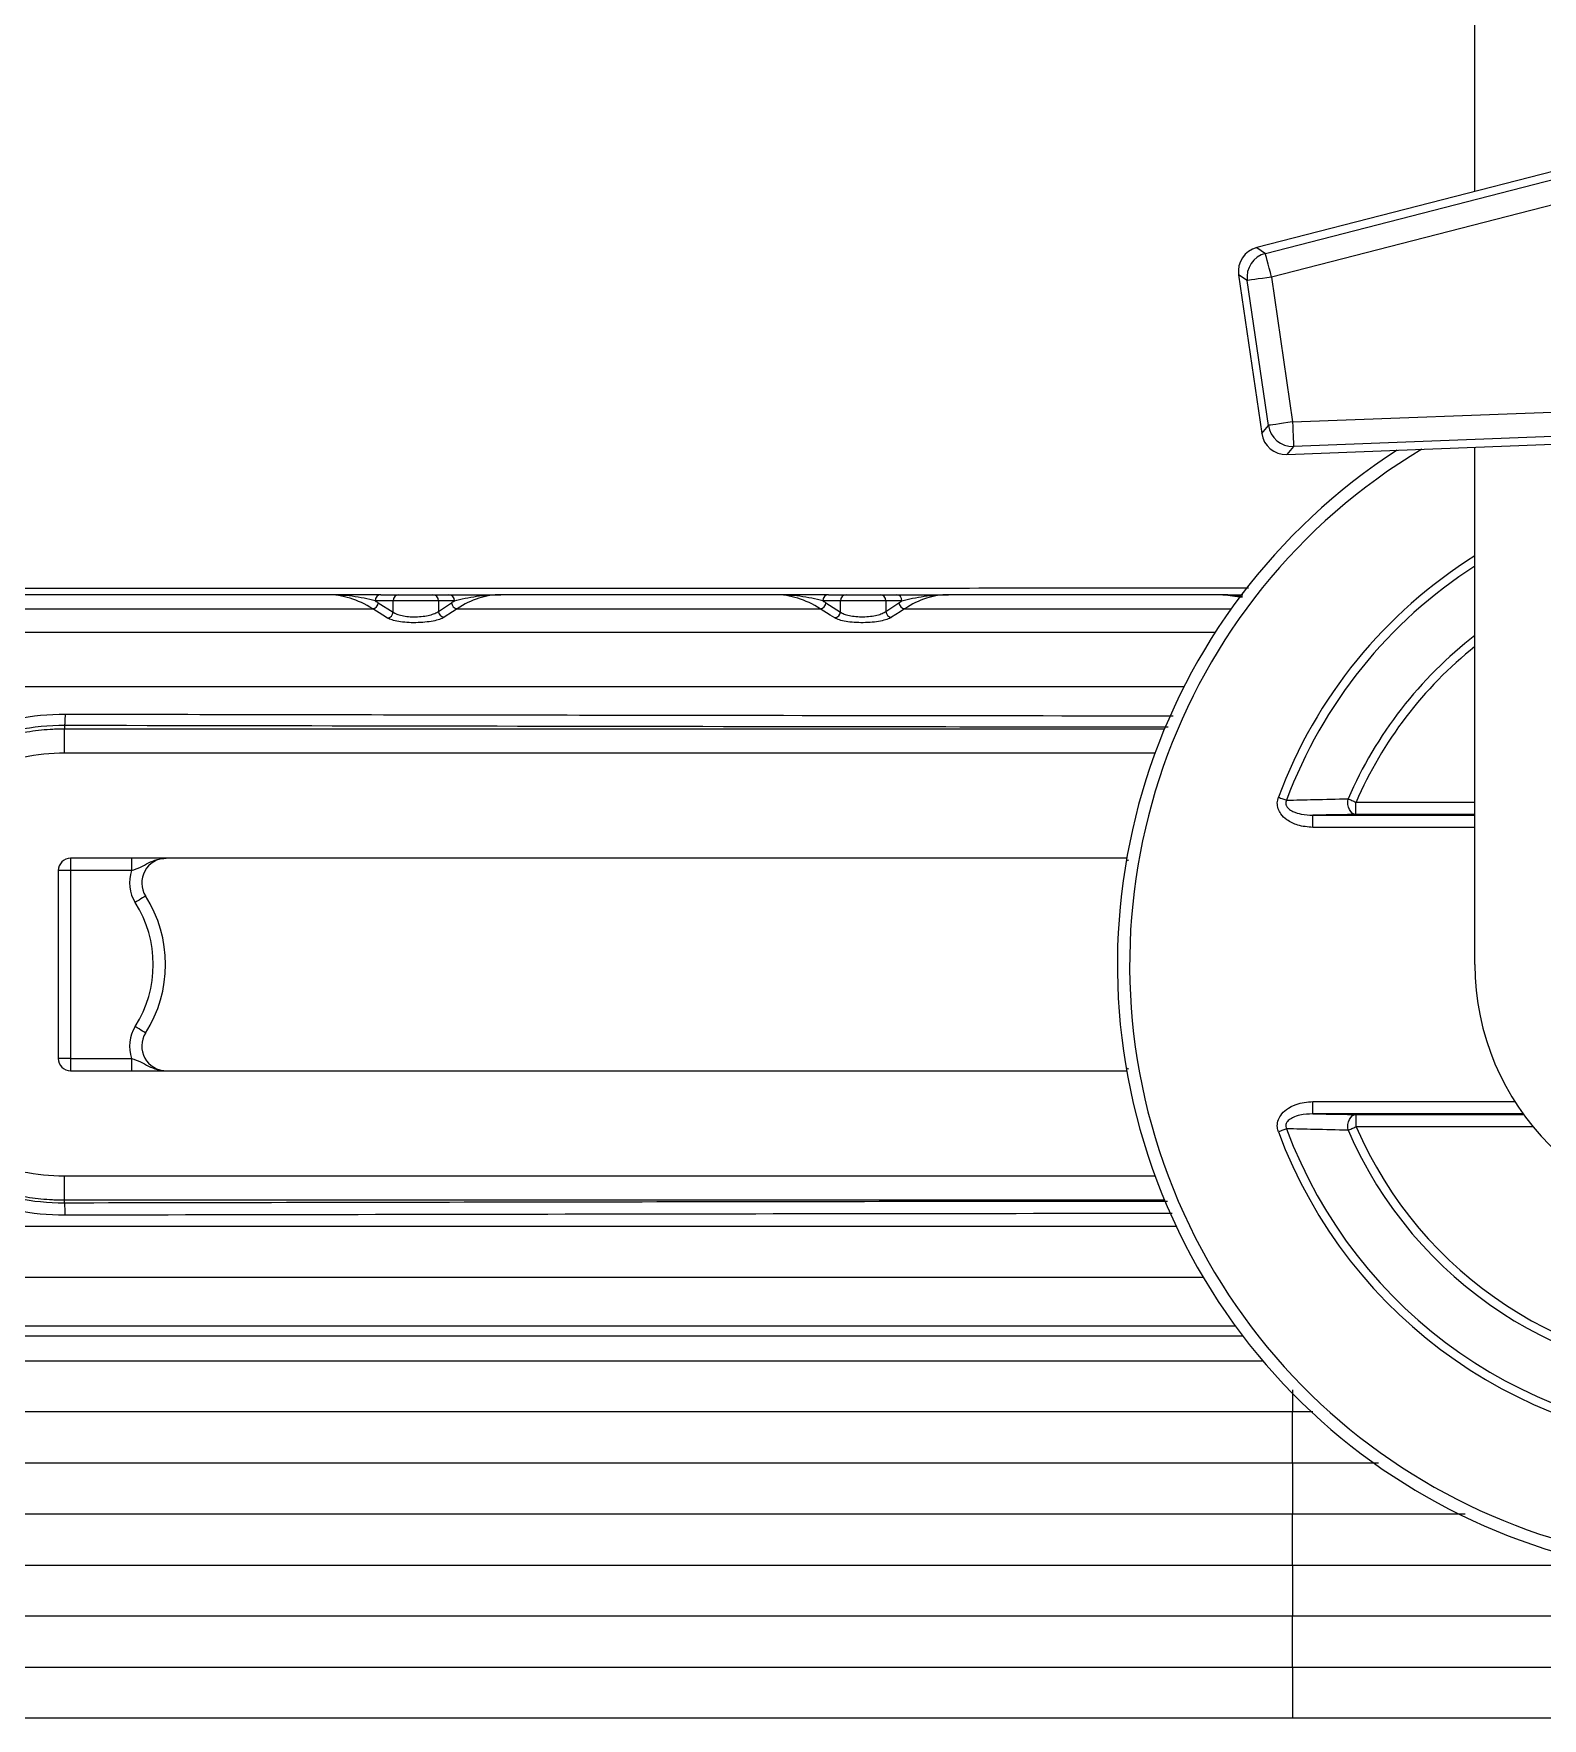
# Model space of a CAD drawing. Extents: x 14.8 to 109.8, y 1.6 to 86.6.
# Drawn here: x 18 to 21.693, y 35.693 to 39.816 of the extents above; entities that cross this region are included whole.
import ezdxf

# ---------------------------------------------------------------- set-up
doc = ezdxf.new("R2010")
doc.units = 0
doc.header["$MEASUREMENT"] = 0
doc.layers.add('OBJECT', color=7, linetype='CONTINUOUS')

msp = doc.modelspace()

# ---------------------------------------------------------------- linework, layer by layer
at = {"layer": 'OBJECT'}
for p, q in [((21.528, 39.43), (21.528, 44.1632)), ((22.0597, 39.5665), (20.994, 39.293)), ((21.0152, 39.2788), (22.0644, 39.5481)), ((22.0794, 39.49), (21.0301, 39.2208)), ((20.994, 39.293), (21.0152, 39.2788)), ((20.9708, 39.2121), (20.9496, 39.2262)), ((20.9496, 39.2262), (21.0061, 38.8381)), ((21.0224, 38.8577), (20.9708, 39.2121)), ((21.0301, 39.2208), (21.0817, 38.8663)), ((21.0817, 38.8663), (22.1642, 38.9073)), ((21.0061, 38.8381), (21.0224, 38.8577)), ((22.1664, 38.8474), (21.084, 38.8064)), ((21.0677, 38.7868), (22.1672, 38.8285)), ((21.084, 38.8064), (21.0677, 38.7868)), ((21.528, 37.5382), (21.528, 38.8043)), ((18.7187, 38.4432), (16.3564, 38.4432)), ((18.8502, 38.4432), (18.894, 38.4432)), ((18.894, 38.4432), (18.9771, 38.4432)), ((18.9771, 38.4432), (19.0162, 38.4432)), ((19.8147, 38.4432), (19.1435, 38.4432)), ((19.9457, 38.4432), (19.989, 38.4432)), ((19.989, 38.4432), (20.0721, 38.4432)), ((20.0721, 38.4432), (20.1116, 38.4432)), ((20.9106, 38.4432), (20.2392, 38.4432)), ((20.9581, 38.4363), (20.9106, 38.4432)), ((16.4155, 38.4091), (18.8302, 38.4091)), ((18.8801, 38.4282), (18.8364, 38.4282)), ((18.8439, 38.4236), (18.8801, 38.4007)), ((18.8801, 38.4007), (18.8801, 38.4282)), ((18.991, 38.4282), (18.8801, 38.4282)), ((18.991, 38.4282), (18.991, 38.4026)), ((19.0301, 38.4282), (18.991, 38.4282)), ((18.991, 38.4026), (19.0228, 38.4236)), ((19.0369, 38.4091), (19.9257, 38.4091)), ((19.9751, 38.4282), (19.9319, 38.4282)), ((19.9394, 38.4236), (19.9751, 38.4009)), ((19.9751, 38.4009), (19.9751, 38.4282)), ((20.086, 38.4282), (19.9751, 38.4282)), ((20.086, 38.4282), (20.086, 38.4025)), ((20.1254, 38.4282), (20.086, 38.4282)), ((20.086, 38.4025), (20.1182, 38.4236)), ((20.1322, 38.4091), (20.9317, 38.4091)), ((16.6301, 38.3519), (18.9355, 38.3519)), ((18.9355, 38.3519), (20.0305, 38.3519)), ((20.0305, 38.3519), (20.8928, 38.3519)), ((20.8156, 38.2175), (16.6223, 38.2175)), ((18.0762, 38.1232), (18.0762, 38.1152)), ((18.0762, 38.1152), (20.7684, 38.1152)), ((20.7449, 38.0553), (18.0762, 38.0553)), ((21.2369, 37.9054), (21.2369, 37.9354)), ((21.2369, 37.9354), (21.528, 37.9354)), ((21.1314, 37.8737), (21.1314, 37.9037)), ((21.1314, 37.9037), (21.528, 37.9037)), ((21.528, 37.9054), (21.2369, 37.9054)), ((21.528, 37.8737), (21.1314, 37.8737)), ((20.6757, 37.7982), (18.0905, 37.7982)), ((18.0905, 37.7982), (18.0905, 37.7682)), ((18.2399, 37.7982), (18.2399, 37.7682)), ((20.678, 37.792), (20.6789, 37.7932)), ((20.6789, 37.7932), (20.6784, 37.7944)), ((18.0605, 37.7682), (18.0605, 37.3082)), ((18.0905, 37.7682), (18.0605, 37.7682)), ((18.2399, 37.7682), (18.0905, 37.7682)), ((18.0905, 37.7682), (18.0905, 37.3082)), ((18.0905, 37.3082), (18.0605, 37.3082)), ((18.0905, 37.3082), (18.2399, 37.3082)), ((18.0905, 37.3082), (18.0905, 37.2782)), ((18.0905, 37.2782), (20.6757, 37.2782)), ((18.2399, 37.3082), (18.2399, 37.2782)), ((20.6789, 37.2832), (20.678, 37.2844)), ((20.6784, 37.282), (20.6789, 37.2832)), ((21.1314, 37.1727), (21.1314, 37.2027)), ((21.1314, 37.2027), (21.6257, 37.2027)), ((21.646, 37.1727), (21.1314, 37.1727)), ((21.2369, 37.171), (21.2369, 37.141)), ((21.2369, 37.171), (21.6472, 37.171)), ((21.6704, 37.141), (21.2369, 37.141)), ((18.0748, 37.0212), (20.7449, 37.0212)), ((18.0748, 36.9612), (18.0748, 36.9551)), ((20.7684, 36.9612), (18.0748, 36.9612)), ((16.6905, 36.8981), (20.7964, 36.8981)), ((20.8631, 36.7725), (16.6947, 36.7725)), ((16.6966, 36.6536), (20.9416, 36.6536)), ((20.9601, 36.6288), (16.6975, 36.6288)), ((16.6986, 36.5682), (21.0088, 36.5682)), ((21.0815, 36.4976), (21.0815, 36.4432)), ((21.0815, 36.4976), (21.0815, 36.4432)), ((21.0805, 36.4432), (16.7017, 36.4432)), ((21.1316, 36.4432), (21.0805, 36.4432)), ((16.7057, 36.3182), (21.0805, 36.3182)), ((21.0805, 36.3182), (21.2917, 36.3182)), ((21.0815, 36.3182), (21.0815, 36.1932)), ((21.0815, 36.3182), (21.0815, 36.1932)), ((21.0805, 36.1932), (16.7106, 36.1932)), ((21.5045, 36.1932), (21.0805, 36.1932)), ((16.7166, 36.0682), (21.0805, 36.0682)), ((21.0805, 36.0682), (21.8745, 36.0682)), ((21.0805, 35.9432), (16.7235, 35.9432)), ((16.7314, 35.8182), (21.0805, 35.8182)), ((21.0815, 35.8182), (21.0815, 35.6932)), ((21.0805, 35.6932), (16.7403, 35.6932))]:
    msp.add_line(p, q, dxfattribs=at)
at = {"layer": 'OBJECT', "flags": 128}
for points in [[(21.0301, 39.2208), (21.0273, 39.2319), (21.0245, 39.2425), (21.022, 39.2524), (21.0198, 39.2611), (21.0179, 39.2684), (21.0165, 39.2739), (21.0156, 39.2774), (21.0152, 39.2788)], [(21.0301, 39.2208), (21.0188, 39.2191), (21.0079, 39.2175), (20.9978, 39.2161), (20.9889, 39.2148), (20.9815, 39.2137), (20.9759, 39.2129), (20.9723, 39.2123), (20.9708, 39.2121)], [(21.0817, 38.8663), (21.0704, 38.8646), (21.0595, 38.8631), (21.0494, 38.8616), (21.0405, 38.8603), (21.0331, 38.8592), (21.0275, 38.8584), (21.0239, 38.8579), (21.0224, 38.8577)], [(21.0817, 38.8663), (21.0821, 38.8549), (21.0826, 38.8438), (21.083, 38.8336), (21.0833, 38.8246), (21.0836, 38.8172), (21.0838, 38.8115), (21.0839, 38.8079), (21.084, 38.8064)], [(18.8664, 38.3863), (18.8553, 38.3933), (18.8302, 38.4091)], [(19.0369, 38.4091), (19.0258, 38.4018), (19.005, 38.3881)], [(19.9614, 38.3865), (19.9502, 38.3935), (19.9257, 38.4091)], [(20.1322, 38.4091), (20.1211, 38.4018), (20.1, 38.388)], [(21.0471, 37.9477), (21.0498, 37.9467), (21.0525, 37.9457), (21.0552, 37.9447), (21.0578, 37.9438), (21.0603, 37.9428), (21.0627, 37.942), (21.0649, 37.9411), (21.067, 37.9404)], [(21.2369, 37.9054), (21.2323, 37.9063), (21.2279, 37.9087), (21.2241, 37.9126), (21.2208, 37.9176), (21.2185, 37.9236), (21.2171, 37.9302), (21.2167, 37.9371), (21.2175, 37.9439)], [(21.2175, 37.9439), (21.2195, 37.943), (21.2216, 37.9421), (21.224, 37.9411), (21.2264, 37.94), (21.2289, 37.9389), (21.2316, 37.9378), (21.2342, 37.9366), (21.2369, 37.9354)], [(18.2742, 37.706), (18.2737, 37.7057), (18.2722, 37.7048), (18.2699, 37.7033), (18.2668, 37.7013), (18.2629, 37.6988), (18.2585, 37.6961), (18.2538, 37.693), (18.2489, 37.6899)], [(18.2742, 37.3704), (18.2737, 37.3707), (18.2722, 37.3717), (18.2699, 37.3732), (18.2668, 37.3752), (18.2629, 37.3776), (18.2585, 37.3804), (18.2538, 37.3834), (18.2489, 37.3865)], [(21.2175, 37.1326), (21.2167, 37.1394), (21.2171, 37.1463), (21.2185, 37.1529), (21.2208, 37.1588), (21.2241, 37.1639), (21.2279, 37.1677), (21.2323, 37.1701), (21.2369, 37.171)], [(21.067, 37.1361), (21.0649, 37.1353), (21.0627, 37.1345), (21.0603, 37.1336), (21.0578, 37.1327), (21.0552, 37.1317), (21.0525, 37.1307), (21.0498, 37.1297), (21.0471, 37.1287)], [(21.2175, 37.1326), (21.2195, 37.1334), (21.2216, 37.1344), (21.224, 37.1354), (21.2264, 37.1365), (21.2289, 37.1376), (21.2316, 37.1387), (21.2342, 37.1398), (21.2369, 37.141)]]:
    msp.add_lwpolyline(points, dxfattribs=at)
at = {"layer": 'OBJECT'}
for centre, radius, start, end in [((21.0302, 39.2207), 0.06, 104.465, 188.2106), ((21.0818, 38.8664), 0.06, 188.3536, 272.0996), ((22.153, 37.5382), 1.5, 122.9437, 0), ((22.153, 37.5382), 1.47, 120.9196, 0), ((22.153, 37.5382), 1.1793, 122.0041, 159.6801), ((22.153, 37.5382), 1.1581, 122.6624, 159.6801), ((18.8508, 38.4288), 0.0145, 92.3539, 182.1776), ((18.8946, 38.4288), 0.0145, 92.3553, 182.1763), ((18.9765, 38.4288), 0.0145, 357.8224, 87.6461), ((19.0156, 38.4288), 0.0145, 357.8224, 87.6461), ((19.9463, 38.4288), 0.0145, 92.3553, 182.1763), ((19.9896, 38.4288), 0.0145, 92.3553, 182.1763), ((20.0715, 38.4288), 0.0145, 357.8237, 87.6447), ((20.111, 38.4288), 0.0145, 357.8237, 87.6447), ((18.8279, 38.425), 0.0161, 278.3728, 355.0063), ((18.8641, 38.4021), 0.0161, 278.3655, 355.0063), ((19.007, 38.4041), 0.0161, 185.2456, 262.9992), ((19.0389, 38.4251), 0.0161, 185.2435, 262.9988), ((19.9234, 38.425), 0.0161, 278.2403, 354.9818), ((19.9591, 38.4023), 0.0161, 278.2389, 354.9783), ((20.102, 38.4039), 0.0161, 185.2231, 262.8708), ((20.1342, 38.4251), 0.0161, 185.2227, 262.8664), ((22.153, 37.5382), 1.0196, 127.8035, 156.5577), ((22.153, 37.5382), 0.9984, 128.7541, 156.5577), ((18.0905, 37.7682), 0.03, 90, 180), ((18.3248, 37.7382), 0.06, 90, 212.4737), ((22.153, 37.5382), 1.4966, 170.1429, 170.2371), ((18.3248, 37.7382), 0.09, 160.5288, 212.4737), ((18.0105, 37.5382), 0.2825, 327.5263, 32.4737), ((18.0105, 37.5382), 0.3125, 327.5263, 32.4737), ((22.153, 37.5382), 0.625, 180, 0), ((18.3248, 37.3382), 0.09, 147.5263, 199.4712), ((18.3248, 37.3382), 0.06, 147.5263, 270), ((18.0905, 37.3082), 0.03, 180, 270), ((22.153, 37.5382), 1.4966, 189.7629, 189.8571), ((22.153, 37.5382), 1.1793, 200.3199, 339.6801), ((22.153, 37.5382), 1.1581, 200.3199, 339.6801), ((22.153, 37.5382), 1.0196, 203.4423, 336.5577), ((22.153, 37.5382), 0.9984, 203.4423, 336.5577)]:
    msp.add_arc(centre, radius, start, end, dxfattribs=at)
for centre, major_axis in [((21.009, 39.2348), (-0.05, 0.0333)), ((21.0655, 38.8468), (-0.0384, -0.0462))]:
    msp.add_ellipse(centre, major_axis=major_axis, ratio=0.9989, start_param=5.551665, end_param=7.014705, dxfattribs=at)
for points, knots in [([(17.07, 38.4592), (17.09, 38.4592), (17.1897, 38.4592), (17.6088, 38.4593), (18.647, 38.4595), (19.8486, 38.4597), (20.7312, 38.4598), (20.9741, 38.4599)], [0, 0, 0, 0, 0.015349, 0.076742, 0.32232, 0.813488, 1, 1, 1, 1]), ([(18.8302, 38.4091), (18.812, 38.4205), (18.7935, 38.429), (18.7562, 38.4404), (18.7375, 38.4432), (18.7187, 38.4432)], [0, 0, 0, 0, 0.5, 0.5, 1, 1, 1, 1]), ([(18.8364, 38.4282), (18.8277, 38.4307), (18.8185, 38.4329), (18.7995, 38.4366), (18.7897, 38.4382), (18.7598, 38.442), (18.7393, 38.4432), (18.7187, 38.4432)], [0, 0, 0, 0, 0.25, 0.25, 0.5, 0.5, 1, 1, 1, 1]), ([(18.8502, 38.4432), (18.8415, 38.4432), (18.8317, 38.4432), (18.8109, 38.4432), (18.8, 38.4432), (18.7662, 38.4432), (18.7424, 38.4432), (18.7187, 38.4432)], [0, 0, 0, 0, 0.25, 0.25, 0.5, 0.5, 1, 1, 1, 1]), ([(19.0162, 38.4432), (19.0246, 38.4432), (19.034, 38.4432), (19.0541, 38.4432), (19.0647, 38.4432), (19.0974, 38.4432), (19.1204, 38.4432), (19.1435, 38.4432)], [0, 0, 0, 0, 0.25, 0.25, 0.5, 0.5, 1, 1, 1, 1]), ([(19.0301, 38.4282), (19.0383, 38.4307), (19.0472, 38.4329), (19.0655, 38.4366), (19.0749, 38.4382), (19.1038, 38.442), (19.1236, 38.4432), (19.1435, 38.4432)], [0, 0, 0, 0, 0.25, 0.25, 0.5, 0.5, 1, 1, 1, 1]), ([(19.1435, 38.4432), (19.1255, 38.4432), (19.1076, 38.4404), (19.0719, 38.429), (19.0543, 38.4205), (19.0369, 38.4091)], [0, 0, 0, 0, 0.5, 0.5, 1, 1, 1, 1]), ([(19.9257, 38.4091), (19.9075, 38.4205), (19.8891, 38.429), (19.852, 38.4404), (19.8333, 38.4432), (19.8147, 38.4432)], [0, 0, 0, 0, 0.5, 0.5, 1, 1, 1, 1]), ([(19.9319, 38.4282), (19.9233, 38.4307), (19.9141, 38.4329), (19.8952, 38.4366), (19.8854, 38.4382), (19.8556, 38.442), (19.8352, 38.4432), (19.8147, 38.4432)], [0, 0, 0, 0, 0.25, 0.25, 0.5, 0.5, 1, 1, 1, 1]), ([(19.9457, 38.4432), (19.937, 38.4432), (19.9273, 38.4432), (19.9066, 38.4432), (19.8957, 38.4432), (19.862, 38.4432), (19.8383, 38.4432), (19.8147, 38.4432)], [0, 0, 0, 0, 0.25, 0.25, 0.5, 0.5, 1, 1, 1, 1]), ([(20.1116, 38.4432), (20.12, 38.4432), (20.1295, 38.4432), (20.1496, 38.4432), (20.1602, 38.4432), (20.193, 38.4432), (20.2161, 38.4432), (20.2392, 38.4432)], [0, 0, 0, 0, 0.25, 0.25, 0.5, 0.5, 1, 1, 1, 1]), ([(20.1254, 38.4282), (20.1338, 38.4307), (20.1426, 38.4329), (20.161, 38.4366), (20.1705, 38.4382), (20.1994, 38.442), (20.2193, 38.4432), (20.2392, 38.4432)], [0, 0, 0, 0, 0.25, 0.25, 0.5, 0.5, 1, 1, 1, 1]), ([(20.2392, 38.4432), (20.2212, 38.4432), (20.2032, 38.4404), (20.1674, 38.429), (20.1497, 38.4205), (20.1322, 38.4091)], [0, 0, 0, 0, 0.5, 0.5, 1, 1, 1, 1]), ([(20.9106, 38.4432), (20.9108, 38.4432), (20.9281, 38.4432), (20.9443, 38.4432), (20.9602, 38.4432)], [0, 0, 0, 0, 0.01384, 1, 1, 1, 1]), ([(20.9595, 38.4384), (20.9436, 38.4408), (20.9276, 38.4432), (20.9108, 38.4432), (20.9106, 38.4432)], [0, 0, 0, 0, 0.987532, 1, 1, 1, 1]), ([(19.005, 38.3881), (19.0022, 38.3863), (18.9985, 38.3846), (18.9893, 38.3814), (18.9839, 38.38), (18.9717, 38.3776), (18.9649, 38.3767), (18.9508, 38.3753), (18.9433, 38.3749), (18.9284, 38.3747), (18.9209, 38.3749), (18.9067, 38.3759), (18.8999, 38.3767), (18.8877, 38.3787), (18.8822, 38.38), (18.8729, 38.3829), (18.8692, 38.3845), (18.8664, 38.3863)], [0, 0, 0, 0, 0.125, 0.125, 0.25, 0.25, 0.375, 0.375, 0.5, 0.5, 0.625, 0.625, 0.75, 0.75, 0.875, 0.875, 1, 1, 1, 1]), ([(18.8801, 38.4007), (18.8823, 38.399), (18.8853, 38.3974), (18.8926, 38.3945), (18.897, 38.3932), (18.9068, 38.3912), (18.9122, 38.3904), (18.9236, 38.3894), (18.9297, 38.3892), (18.9416, 38.3894), (18.9477, 38.3898), (18.959, 38.3912), (18.9645, 38.3922), (18.9742, 38.3945), (18.9785, 38.396), (18.9858, 38.3991), (18.9888, 38.4008), (18.991, 38.4026)], [0, 0, 0, 0, 0.125, 0.125, 0.25, 0.25, 0.375, 0.375, 0.5, 0.5, 0.625, 0.625, 0.75, 0.75, 0.875, 0.875, 1, 1, 1, 1]), ([(20.1, 38.388), (20.0972, 38.3861), (20.0935, 38.3844), (20.0843, 38.3813), (20.0788, 38.3799), (20.0667, 38.3776), (20.0599, 38.3766), (20.0457, 38.3753), (20.0382, 38.3749), (20.0234, 38.3747), (20.0158, 38.375), (20.0017, 38.376), (19.9948, 38.3768), (19.9826, 38.3788), (19.9772, 38.3801), (19.9679, 38.3831), (19.9642, 38.3847), (19.9614, 38.3865)], [0, 0, 0, 0, 0.125, 0.125, 0.25, 0.25, 0.375, 0.375, 0.5, 0.5, 0.625, 0.625, 0.75, 0.75, 0.875, 0.875, 1, 1, 1, 1]), ([(19.9751, 38.4009), (19.9773, 38.3992), (19.9803, 38.3976), (19.9876, 38.3946), (19.992, 38.3933), (20.0017, 38.3913), (20.0072, 38.3905), (20.0186, 38.3894), (20.0247, 38.3892), (20.0366, 38.3894), (20.0427, 38.3898), (20.054, 38.3911), (20.0595, 38.3921), (20.0692, 38.3944), (20.0735, 38.3958), (20.0808, 38.399), (20.0838, 38.4006), (20.086, 38.4025)], [0, 0, 0, 0, 0.125, 0.125, 0.25, 0.25, 0.375, 0.375, 0.5, 0.5, 0.625, 0.625, 0.75, 0.75, 0.875, 0.875, 1, 1, 1, 1]), ([(18.0766, 36.9246), (18.036, 36.9245), (17.9961, 36.9284), (17.9373, 36.94), (17.9178, 36.9448), (17.8792, 36.9564), (17.8601, 36.9632), (17.8043, 36.9862), (17.769, 37.005), (17.7189, 37.0383), (17.7027, 37.0503), (17.6713, 37.0759), (17.6564, 37.0894), (17.6139, 37.1318), (17.5885, 37.1627), (17.5548, 37.213), (17.5443, 37.2304), (17.5254, 37.2658), (17.5082, 37.302), (17.4947, 37.3397), (17.483, 37.3781), (17.4781, 37.3978), (17.4663, 37.4573), (17.4624, 37.4971), (17.4624, 37.5572), (17.4634, 37.5773), (17.4673, 37.6176), (17.4703, 37.6376), (17.4821, 37.6967), (17.4938, 37.735), (17.5169, 37.7908), (17.5257, 37.8092), (17.5448, 37.8448), (17.5551, 37.862), (17.5886, 37.912), (17.614, 37.943), (17.6715, 38.0003), (17.7026, 38.0258), (17.7526, 38.0591), (17.7698, 38.0694), (17.8054, 38.0884), (17.8239, 38.097), (17.8798, 38.1201), (17.9181, 38.1317), (17.9968, 38.1472), (18.0374, 38.1512), (18.078, 38.1511)], [0, 0, 0, 0, 0.0625, 0.0625, 0.09375, 0.09375, 0.125, 0.125, 0.1875, 0.1875, 0.21875, 0.21875, 0.25, 0.25, 0.3125, 0.3125, 0.34375, 0.34375, 0.375, 0.40625, 0.40625, 0.4375, 0.4375, 0.5, 0.5, 0.53125, 0.53125, 0.5625, 0.5625, 0.625, 0.625, 0.65625, 0.65625, 0.6875, 0.6875, 0.75, 0.75, 0.8125, 0.8125, 0.84375, 0.84375, 0.875, 0.875, 0.9375, 0.9375, 1, 1, 1, 1]), ([(18.0762, 38.1232), (18.0767, 38.1234), (18.0771, 38.1265), (18.0777, 38.1367), (18.0779, 38.1438), (18.078, 38.1511)], [0, 0, 0, 0, 0.5, 0.5, 1, 1, 1, 1]), ([(18.078, 38.1511), (18.0979, 38.1511), (18.1978, 38.1509), (18.6171, 38.1501), (19.5007, 38.1485), (20.3049, 38.1475), (20.7894, 38.1469)], [0, 0, 0, 0, 0.022106, 0.110529, 0.464224, 1, 1, 1, 1]), ([(18.0762, 38.1232), (18.0377, 38.1233), (17.999, 38.1195), (17.924, 38.1046), (17.8876, 38.0936), (17.8344, 38.0716), (17.8168, 38.0634), (17.7829, 38.0453), (17.7666, 38.0354), (17.719, 38.0037), (17.6893, 37.9795), (17.6347, 37.9248), (17.6105, 37.8953), (17.5786, 37.8478), (17.5688, 37.8314), (17.5506, 37.7975), (17.5423, 37.7799), (17.5203, 37.7268), (17.5093, 37.6904), (17.498, 37.6341), (17.4952, 37.615), (17.4914, 37.5767), (17.4905, 37.5575), (17.4905, 37.5003), (17.4942, 37.4624), (17.5054, 37.4058), (17.5101, 37.387), (17.5212, 37.3505), (17.5341, 37.3146), (17.5504, 37.2801), (17.5684, 37.2464), (17.5783, 37.2298), (17.6104, 37.1819), (17.6346, 37.1525), (17.675, 37.1121), (17.6892, 37.0993), (17.719, 37.0749), (17.7345, 37.0634), (17.7821, 37.0317), (17.8157, 37.0138), (17.8688, 36.9919), (17.887, 36.9854), (17.9237, 36.9744), (17.9423, 36.9698), (17.9983, 36.9587), (18.0363, 36.955), (18.0748, 36.9551)], [0, 0, 0, 0, 0.0625, 0.0625, 0.125, 0.125, 0.15625, 0.15625, 0.1875, 0.1875, 0.25, 0.25, 0.3125, 0.3125, 0.34375, 0.34375, 0.375, 0.375, 0.4375, 0.4375, 0.46875, 0.46875, 0.5, 0.5, 0.5625, 0.5625, 0.59375, 0.59375, 0.625, 0.65625, 0.65625, 0.6875, 0.6875, 0.75, 0.75, 0.78125, 0.78125, 0.8125, 0.8125, 0.875, 0.875, 0.90625, 0.90625, 0.9375, 0.9375, 1, 1, 1, 1]), ([(18.0748, 36.9612), (18.0701, 36.9612), (18.0653, 36.9613), (18.0558, 36.9615), (18.0416, 36.962), (18.0275, 36.9631), (17.9994, 36.9658), (17.9808, 36.9686), (17.9439, 36.9759), (17.9256, 36.9805), (17.8894, 36.9915), (17.8714, 36.9979), (17.819, 37.0197), (17.7859, 37.0374), (17.7388, 37.0688), (17.7236, 37.0802), (17.6942, 37.1043), (17.6802, 37.117), (17.6403, 37.157), (17.6164, 37.186), (17.5849, 37.2334), (17.5751, 37.2498), (17.5573, 37.2831), (17.5413, 37.3172), (17.5286, 37.3526), (17.5177, 37.3887), (17.5131, 37.4073), (17.5021, 37.4631), (17.4985, 37.5006), (17.4985, 37.557), (17.4995, 37.5759), (17.5032, 37.6137), (17.5061, 37.6325), (17.5172, 37.688), (17.5281, 37.7239), (17.5499, 37.7763), (17.5581, 37.7936), (17.576, 37.827), (17.5857, 37.8432), (17.617, 37.89), (17.6409, 37.9191), (17.6948, 37.973), (17.724, 37.9969), (17.7709, 38.0282), (17.787, 38.0379), (17.8204, 38.0558), (17.8377, 38.064), (17.8901, 38.0857), (17.9261, 38.0966), (17.9815, 38.1077), (18.0003, 38.1105), (18.0287, 38.1134), (18.0382, 38.1141), (18.0524, 38.1148), (18.0572, 38.115), (18.0667, 38.1152), (18.0715, 38.1152), (18.0762, 38.1152)], [0, 0, 0, 0, 0.007812, 0.007812, 0.015625, 0.03125, 0.03125, 0.0625, 0.0625, 0.09375, 0.09375, 0.125, 0.125, 0.1875, 0.1875, 0.21875, 0.21875, 0.25, 0.25, 0.3125, 0.3125, 0.34375, 0.34375, 0.375, 0.40625, 0.40625, 0.4375, 0.4375, 0.5, 0.5, 0.53125, 0.53125, 0.5625, 0.5625, 0.625, 0.625, 0.65625, 0.65625, 0.6875, 0.6875, 0.75, 0.75, 0.8125, 0.8125, 0.84375, 0.84375, 0.875, 0.875, 0.9375, 0.9375, 0.96875, 0.96875, 0.984375, 0.984375, 0.992188, 0.992188, 1, 1, 1, 1]), ([(20.7774, 38.1189), (20.4145, 38.1193), (19.5137, 38.1204), (18.6137, 38.1221), (18.0762, 38.1232)], [0, 0, 0, 0, 0.402828, 1, 1, 1, 1]), ([(18.0762, 38.0553), (18.0762, 38.063), (18.0762, 38.0706), (18.0762, 38.0849), (18.0762, 38.0914), (18.0762, 38.1025), (18.0762, 38.107), (18.0762, 38.1132), (18.0762, 38.115), (18.0762, 38.1152)], [0, 0, 0, 0, 0.25, 0.25, 0.5, 0.5, 0.75, 0.75, 1, 1, 1, 1]), ([(18.0762, 38.0553), (18.0421, 38.0553), (18.0079, 38.0519), (17.9417, 38.0386), (17.9094, 38.0288), (17.8625, 38.0094), (17.847, 38.002), (17.8171, 37.986), (17.8026, 37.9773), (17.7606, 37.9492), (17.7344, 37.9278), (17.6861, 37.8796), (17.6648, 37.8535), (17.6366, 37.8115), (17.6279, 37.797), (17.6119, 37.7671), (17.6045, 37.7516), (17.5851, 37.7047), (17.5752, 37.6725), (17.5653, 37.6228), (17.5627, 37.6059), (17.5593, 37.572), (17.5585, 37.5551), (17.5584, 37.5045), (17.5616, 37.471), (17.5715, 37.4209), (17.5757, 37.4043), (17.5854, 37.3719), (17.5968, 37.3402), (17.6111, 37.3097), (17.627, 37.2798), (17.6358, 37.2651), (17.6641, 37.2227), (17.6855, 37.1966), (17.7212, 37.1608), (17.7337, 37.1494), (17.7601, 37.1278), (17.7738, 37.1176), (17.8159, 37.0895), (17.8456, 37.0736), (17.8925, 37.0541), (17.9087, 37.0483), (17.9411, 37.0385), (17.9575, 37.0344), (18.0071, 37.0245), (18.0407, 37.0212), (18.0748, 37.0212)], [0, 0, 0, 0, 0.0625, 0.0625, 0.125, 0.125, 0.15625, 0.15625, 0.1875, 0.1875, 0.25, 0.25, 0.3125, 0.3125, 0.34375, 0.34375, 0.375, 0.375, 0.4375, 0.4375, 0.46875, 0.46875, 0.5, 0.5, 0.5625, 0.5625, 0.59375, 0.59375, 0.625, 0.65625, 0.65625, 0.6875, 0.6875, 0.75, 0.75, 0.78125, 0.78125, 0.8125, 0.8125, 0.875, 0.875, 0.90625, 0.90625, 0.9375, 0.9375, 1, 1, 1, 1]), ([(21.1314, 37.8737), (21.1188, 37.8748), (21.0963, 37.8766), (21.0694, 37.8897), (21.0536, 37.9047), (21.0459, 37.9194), (21.0433, 37.9338), (21.0458, 37.9431), (21.0471, 37.9477)], [0, 0, 0, 0, 0.287076, 0.514337, 0.673472, 0.780844, 0.890501, 1, 1, 1, 1]), ([(21.067, 37.9404), (21.0662, 37.9388), (21.0651, 37.9366), (21.0647, 37.9325), (21.0652, 37.9292), (21.0672, 37.9245), (21.0724, 37.9183), (21.0848, 37.911), (21.1052, 37.9049), (21.1218, 37.9042), (21.1314, 37.9037)], [0, 0, 0, 0, 0.057325, 0.083534, 0.139629, 0.165801, 0.256078, 0.41171, 0.662734, 1, 1, 1, 1]), ([(21.067, 37.9404), (21.0893, 37.9409), (21.1393, 37.942), (21.1897, 37.9432), (21.2175, 37.9439)], [0, 0, 0, 0, 0.447863, 1, 1, 1, 1]), ([(21.2369, 37.9054), (21.2092, 37.905), (21.1739, 37.9044), (21.1389, 37.9039), (21.1314, 37.9037)], [0, 0, 0, 0, 0.786048, 1, 1, 1, 1]), ([(18.2399, 37.7682), (18.2477, 37.7704), (18.2549, 37.7733), (18.2685, 37.7799), (18.2749, 37.7836), (18.2882, 37.7902), (18.2951, 37.7931), (18.3097, 37.7971), (18.3173, 37.7982), (18.3248, 37.7982)], [0, 0, 0, 0, 0.25, 0.25, 0.5, 0.5, 0.75, 0.75, 1, 1, 1, 1]), ([(18.2399, 37.3082), (18.2477, 37.306), (18.2549, 37.3031), (18.2685, 37.2965), (18.2749, 37.2929), (18.2882, 37.2863), (18.2951, 37.2834), (18.3097, 37.2793), (18.3173, 37.2782), (18.3248, 37.2782)], [0, 0, 0, 0, 0.25, 0.25, 0.5, 0.5, 0.75, 0.75, 1, 1, 1, 1]), ([(21.0471, 37.1287), (21.046, 37.1322), (21.0436, 37.1407), (21.0451, 37.1551), (21.0527, 37.1706), (21.0677, 37.1854), (21.0943, 37.1994), (21.1173, 37.2015), (21.1314, 37.2027)], [0, 0, 0, 0, 0.083132, 0.202862, 0.321967, 0.474086, 0.679174, 1, 1, 1, 1]), ([(21.1314, 37.1727), (21.1207, 37.1722), (21.1037, 37.1714), (21.0834, 37.1647), (21.0726, 37.1581), (21.0678, 37.1527), (21.0657, 37.1488), (21.0647, 37.1451), (21.0649, 37.1405), (21.0661, 37.1378), (21.067, 37.1361)], [0, 0, 0, 0, 0.375971, 0.6002516, 0.7478644, 0.8111575, 0.8470936, 0.8984794, 0.9362221, 1, 1, 1, 1]), ([(21.1314, 37.1727), (21.1389, 37.1726), (21.1739, 37.172), (21.2092, 37.1715), (21.2369, 37.171)], [0, 0, 0, 0, 0.213952, 1, 1, 1, 1]), ([(21.2175, 37.1326), (21.1897, 37.1332), (21.1393, 37.1344), (21.0893, 37.1356), (21.067, 37.1361)], [0, 0, 0, 0, 0.552137, 1, 1, 1, 1]), ([(18.0748, 37.0212), (18.0748, 37.0135), (18.0748, 37.0058), (18.0748, 36.9916), (18.0748, 36.985), (18.0748, 36.974), (18.0748, 36.9695), (18.0748, 36.9632), (18.0748, 36.9615), (18.0748, 36.9612)], [0, 0, 0, 0, 0.25, 0.25, 0.5, 0.5, 0.75, 0.75, 1, 1, 1, 1]), ([(18.0748, 36.9551), (18.8485, 36.9566), (19.7484, 36.9584), (20.6492, 36.9592), (20.7755, 36.9593)], [0, 0, 0, 0, 0.859819, 1, 1, 1, 1]), ([(18.0748, 36.9551), (18.0753, 36.9548), (18.0757, 36.9514), (18.0764, 36.9401), (18.0765, 36.9323), (18.0766, 36.9246)], [0, 0, 0, 0, 0.5, 0.5, 1, 1, 1, 1]), ([(20.7871, 36.9288), (20.334, 36.9283), (19.4301, 36.9272), (18.527, 36.9254), (18.0766, 36.9246)], [0, 0, 0, 0, 0.5011694, 1, 1, 1, 1]), ([(21.0815, 36.0682), (21.0815, 36.0417), (21.0815, 36.0001), (21.0815, 35.9584), (21.0815, 35.9432)], [0, 0, 0, 0, 0.6355, 1, 1, 1, 1]), ([(23.787, 35.9432), (23.3374, 35.9432), (22.887, 35.9432), (21.9845, 35.9432), (21.5327, 35.9432), (21.0805, 35.9432)], [0, 0, 0, 0, 0.5, 0.5, 1, 1, 1, 1]), ([(21.0805, 35.8182), (21.5681, 35.8182), (22.0551, 35.8182), (23.028, 35.8182), (23.5134, 35.8182), (23.9978, 35.8182)], [0, 0, 0, 0, 0.5, 0.5, 1, 1, 1, 1]), ([(24.1935, 35.6932), (23.6768, 35.6932), (23.1589, 35.6932), (22.1207, 35.6932), (21.6009, 35.6932), (21.0805, 35.6932)], [0, 0, 0, 0, 0.5, 0.5, 1, 1, 1, 1])]:
    msp.add_open_spline(points, degree=3, knots=knots, dxfattribs=at)
for points in [[(18.8364, 38.4282), (18.8389, 38.4267), (18.8414, 38.4252), (18.8439, 38.4236)], [(19.0228, 38.4236), (19.0252, 38.4252), (19.0276, 38.4267), (19.0301, 38.4282)], [(19.9319, 38.4282), (19.9344, 38.4267), (19.9369, 38.4252), (19.9394, 38.4236)], [(20.1182, 38.4236), (20.1206, 38.4252), (20.123, 38.4267), (20.1254, 38.4282)], [(21.0805, 36.4432), (21.0805, 36.4016), (21.0805, 36.3599), (21.0805, 36.3182)], [(21.0805, 36.1932), (21.0805, 36.1516), (21.0805, 36.1099), (21.0805, 36.0682)], [(21.0815, 36.0682), (21.0815, 36.0266), (21.0815, 35.9849), (21.0815, 35.9432)], [(21.0805, 35.9432), (21.0805, 35.9016), (21.0805, 35.8599), (21.0805, 35.8182)], [(21.0815, 35.8182), (21.0815, 35.7766), (21.0815, 35.7349), (21.0815, 35.6932)]]:
    msp.add_open_spline(points, degree=3, dxfattribs=at)

doc.saveas('drawing.dxf')
